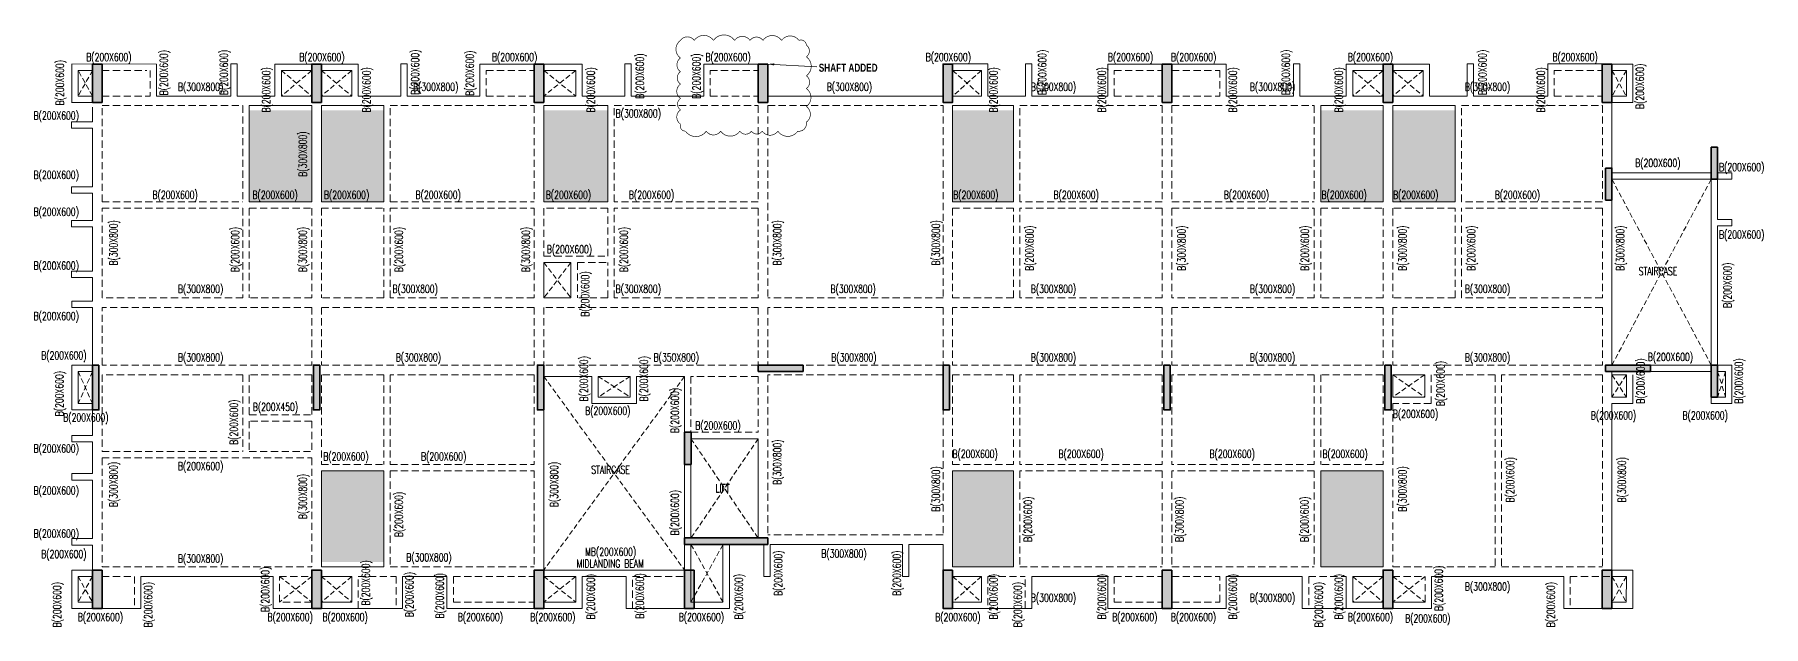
# Model space of a CAD drawing. Header units: millimetres. Extents: x 683505 to 834438, y -157984 to 65565.
# Drawn here: x 734489 to 788507, y -54857 to -36379 of the extents above; entities that cross this region are included whole.
import ezdxf

# ---------------------------------------------------------------- set-up
doc = ezdxf.new("R2010")
doc.units = ezdxf.units.MM
doc.linetypes.add('DASHED', pattern=[0.75, 0.5, -0.25])
doc.linetypes.add('HIDDEN', pattern=[9.525, 6.35, -3.175])
doc.layers.get('0').update_dxf_attribs({"lineweight": 20})
for name, color, linetype, lineweight in [('G-ANNO-TEXT', 7, 'Continuous', 18), ('S-BEAM-IDEN', 2, 'Continuous', 9), ('S-COL HATCH', 8, 'Continuous', 35), ('S-COLS', 6, 'Continuous', 35), ('S-SUNKEN HATCH', 9, 'Continuous', 35), ('S_FRAMES', 4, 'Continuous', 9), ('STR-CUTOUT', 1, 'Continuous', 13)]:
    doc.layers.add(name, color=color, linetype=linetype, lineweight=lineweight)
doc.styles.add('Dim.s & Anno.(Misc.)', font='ARIALN.TTF')
doc.styles.add('ROMANS', font='romans.shx', dxfattribs={"width": 0.75})
doc.styles.add('Swis721 LtCn BT_2', font='swisscl.ttf', dxfattribs={"height": 244.992296})
doc.dimstyles.new('A-GFC-100', dxfattribs={"dimscale": 100, "dimtxt": 2, "dimasz": 2, "dimexe": 1.5, "dimexo": 0, "dimgap": 1, "dimtad": 1, "dimdec": 0, "dimdsep": 46, "dimtxsty": 'Dim.s & Anno.(Misc.)', "dimblk": 'ARCHTICK', "dimcen": 0, "dimdle": 1.5, "dimclrd": 256, "dimclre": 8, "dimclrt": 6, "dimazin": 2, "dimtfac": 1, "dimtdec": 0, "dimtix": 1, "dimtmove": 2, "dimatfit": 3, "dimfxl": 1, "dimtolj": 1, "dimlwd": -1, "dimlwe": 9, "dimarcsym": 0})

# ---------------------------------------------------------------- blocks, each defined once
blk = doc.blocks.new('A$C3ea4a2f9')
at = {"layer": 'S-COL HATCH'}
h = blk.add_hatch(color=8, dxfattribs=at)
h.dxf.hatch_style = 1
h.paths.add_polyline_path([(300, 17000), (0, 17000), (0, 15800), (300, 15800)])
h = blk.add_hatch(color=8, dxfattribs=at)
h.dxf.hatch_style = 1
h.paths.add_polyline_path([(7151, 17000), (6851, 17000), (6851, 15800), (7151, 15800)])
h = blk.add_hatch(color=8, dxfattribs=at)
h.dxf.hatch_style = 1
h.paths.add_polyline_path([(14100, 17000), (13800, 17000), (13800, 15800), (14100, 15800)])
h = blk.add_hatch(color=8, dxfattribs=at)
h.dxf.hatch_style = 1
h.paths.add_polyline_path([(21100, 17000), (20800, 17000), (20800, 15800), (21100, 15800)])
h = blk.add_hatch(color=8, dxfattribs=at)
h.dxf.hatch_style = 1
h.paths.add_polyline_path([(26875, 17000), (26575, 17000), (26575, 15800), (26875, 15800)])
h = blk.add_hatch(color=8, dxfattribs=at)
h.dxf.hatch_style = 1
h.paths.add_polyline_path([(33725, 17000), (33425, 17000), (33425, 15800), (33725, 15800)])
h = blk.add_hatch(color=8, dxfattribs=at)
h.dxf.hatch_style = 1
h.paths.add_polyline_path([(40626, 17000), (40326, 17000), (40326, 15800), (40626, 15800)])
h = blk.add_hatch(color=8, dxfattribs=at)
h.dxf.hatch_style = 1
h.paths.add_polyline_path([(47475, 17000), (47175, 17000), (47175, 15800), (47475, 15800)])
h = blk.add_hatch(color=8, dxfattribs=at)
h.dxf.hatch_style = 1
h.paths.add_polyline_path([(50777, 14400), (50577, 14400), (50577, 13400), (50777, 13400)])
h = blk.add_hatch(color=8, dxfattribs=at)
h.dxf.hatch_style = 1
h.paths.add_polyline_path([(47276, 12750), (47476, 12750), (47476, 13750), (47276, 13750)])
h = blk.add_hatch(color=8, dxfattribs=at)
h.dxf.hatch_style = 1
h.paths.add_polyline_path([(200, 7600), (0, 7600), (0, 6200), (200, 6200)])
h = blk.add_hatch(color=8, dxfattribs=at)
h.dxf.hatch_style = 1
h.paths.add_polyline_path([(7101, 7600), (6901, 7600), (6901, 6200), (7101, 6200)])
h = blk.add_hatch(color=8, dxfattribs=at)
h.dxf.hatch_style = 1
h.paths.add_polyline_path([(14101, 7600), (13901, 7600), (13901, 6200), (14101, 6200)])
h = blk.add_hatch(color=8, dxfattribs=at)
h.dxf.hatch_style = 1
h.paths.add_polyline_path([(20800, 7600), (20800, 7400), (22200, 7400), (22200, 7600)])
h = blk.add_hatch(color=8, dxfattribs=at)
h.dxf.hatch_style = 1
h.paths.add_polyline_path([(26775, 7600), (26575, 7600), (26575, 6200), (26775, 6200)])
h = blk.add_hatch(color=8, dxfattribs=at)
h.dxf.hatch_style = 1
h.paths.add_polyline_path([(33676, 7600), (33476, 7600), (33476, 6200), (33676, 6200)])
h = blk.add_hatch(color=8, dxfattribs=at)
h.dxf.hatch_style = 1
h.paths.add_polyline_path([(40376, 7600), (40576, 7600), (40576, 6200), (40376, 6200)])
h = blk.add_hatch(color=8, dxfattribs=at)
h.dxf.hatch_style = 1
h.paths.add_polyline_path([(48677, 7400), (48677, 7600), (47277, 7600), (47277, 7400)])
h = blk.add_hatch(color=8, dxfattribs=at)
h.dxf.hatch_style = 1
h.paths.add_polyline_path([(50777, 7600), (50577, 7600), (50577, 6600), (50777, 6600)])
h = blk.add_hatch(color=8, dxfattribs=at)
h.dxf.hatch_style = 1
h.paths.add_polyline_path([(18701, 5500), (18501, 5500), (18501, 4500), (18701, 4500)])
h = blk.add_hatch(color=8, dxfattribs=at)
h.dxf.hatch_style = 1
h.paths.add_polyline_path([(18502, 2200), (18502, 2000), (21101, 2000), (21101, 2200)])
h = blk.add_hatch(color=8, dxfattribs=at)
h.dxf.hatch_style = 1
h.paths.add_polyline_path([(300, 1200), (0, 1200), (0, 0), (300, 0)])
h = blk.add_hatch(color=8, dxfattribs=at)
h.dxf.hatch_style = 1
h.paths.add_polyline_path([(7151, 1200), (6851, 1200), (6851, 0), (7151, 0)])
h = blk.add_hatch(color=8, dxfattribs=at)
h.dxf.hatch_style = 1
h.paths.add_polyline_path([(14101, 1200), (13801, 1200), (13801, 0), (14101, 0)])
h = blk.add_hatch(color=8, dxfattribs=at)
h.dxf.hatch_style = 1
h.paths.add_polyline_path([(18801, 1200), (18501, 1200), (18501, 0), (18801, 0)])
h = blk.add_hatch(color=8, dxfattribs=at)
h.dxf.hatch_style = 1
h.paths.add_polyline_path([(26875, 1200), (26575, 1200), (26575, 0), (26875, 0)])
h = blk.add_hatch(color=8, dxfattribs=at)
h.dxf.hatch_style = 1
h.paths.add_polyline_path([(33726, 1200), (33426, 1200), (33426, 0), (33726, 0)])
h = blk.add_hatch(color=8, dxfattribs=at)
h.dxf.hatch_style = 1
h.paths.add_polyline_path([(40626, 1200), (40326, 1200), (40326, 0), (40626, 0)])
h = blk.add_hatch(color=8, dxfattribs=at)
h.dxf.hatch_style = 1
h.paths.add_polyline_path([(47475, 1200), (47175, 1200), (47175, 0), (47475, 0)])
at = {"layer": 'S-COLS'}
for points in [[(300, 17000), (0, 17000), (0, 15800), (300, 15800)], [(7151, 17000), (6851, 17000), (6851, 15800), (7151, 15800)], [(14100, 17000), (13800, 17000), (13800, 15800), (14100, 15800)], [(21100, 17000), (20800, 17000), (20800, 15800), (21100, 15800)], [(26875, 17000), (26575, 17000), (26575, 15800), (26875, 15800)], [(33725, 17000), (33425, 17000), (33425, 15800), (33725, 15800)], [(40626, 17000), (40326, 17000), (40326, 15800), (40626, 15800)], [(47475, 17000), (47175, 17000), (47175, 15800), (47475, 15800)], [(50777, 14400), (50577, 14400), (50577, 13400), (50777, 13400)], [(47276, 13750), (47476, 13750), (47476, 12750), (47276, 12750)], [(200, 7600), (0, 7600), (0, 6200), (200, 6200)], [(7101, 7600), (6901, 7600), (6901, 6200), (7101, 6200)], [(14101, 7600), (13901, 7600), (13901, 6200), (14101, 6200)], [(22200, 7600), (22200, 7400), (20800, 7400), (20800, 7600)], [(26775, 7600), (26575, 7600), (26575, 6200), (26775, 6200)], [(33676, 7600), (33476, 7600), (33476, 6200), (33676, 6200)], [(40376, 7600), (40576, 7600), (40576, 6200), (40376, 6200)], [(48677, 7400), (48677, 7600), (47277, 7600), (47277, 7400)], [(50777, 7600), (50577, 7600), (50577, 6600), (50777, 6600)], [(18701, 5500), (18501, 5500), (18501, 4500), (18701, 4500)], [(21101, 2200), (21101, 2000), (18502, 2000), (18502, 2200)], [(300, 1200), (0, 1200), (0, 0), (300, 0)], [(7151, 1200), (6851, 1200), (6851, 0), (7151, 0)], [(14101, 1200), (13801, 1200), (13801, 0), (14101, 0)], [(18801, 1200), (18501, 1200), (18501, 0), (18801, 0)], [(26875, 1200), (26575, 1200), (26575, 0), (26875, 0)], [(33726, 1200), (33426, 1200), (33426, 0), (33726, 0)], [(40626, 1200), (40326, 1200), (40326, 0), (40626, 0)], [(47475, 1200), (47175, 1200), (47175, 0), (47475, 0)]]:
    blk.add_lwpolyline(points, close=True, dxfattribs=at)
blk = doc.blocks.new('COLUMNS FROM LGF')
blk.add_blockref('A$C3ea4a2f9', (715961, -21291))
blk = doc.blocks.new('_ArchTick')
at = {"color": 0, "linetype": 'ByBlock', "const_width": 0.15}
blk.add_lwpolyline([(-0.5, -0.5), (0.5, 0.5)], dxfattribs=at)

msp = doc.modelspace()

# ---------------------------------------------------------------- hatches: boundary and pattern name
at = {"layer": 'S-SUNKEN HATCH'}
h = msp.add_hatch(dxfattribs=at)
h.set_pattern_fill('CROSS', color=256, scale=25)
h.set_pattern_definition([(0, (119297.4, -136982.41), (158.75, 158.75), [79.375, -238.125]), (90, (119337.08, -137022.1), (-158.75, 158.75), [79.375, -238.125])])
h.paths.add_polyline_path([(741199.8, -41594.8), (743149.8, -41594.8), (743149.8, -38744.8), (741199.8, -38744.8)])
h.paths.add_polyline_path([(743449.8, -41594.8), (745399.9, -41594.8), (745399.9, -38744.8), (743449.8, -38744.8), (743449.8, -38844.7)])
h.paths.add_polyline_path([(745399.9, -49994.8), (743449.8, -49994.8), (743449.8, -52944.9), (743449.8, -52944.9), (743449.8, -52844.7), (745399.9, -52844.7)])
h.paths.add_polyline_path([(752399.8, -38744.8), (750399.8, -38744.8), (750399.8, -41594.8), (752399.8, -41594.8)])
h.paths.add_polyline_path([(763174.7, -41594.8), (765074.9, -41594.8), (765074.9, -38744.8), (763174.8, -38744.8), (763174.8, -38844.6)])
h.paths.add_polyline_path([(765074.8, -49994.8), (763174.7, -49994.8), (763174.7, -52944.9), (763174.8, -52944.9), (763174.8, -52994.7), (765074.8, -52994.7)])
h.paths.add_polyline_path([(774674.8, -52994.7), (776624.8, -52994.7), (776624.8, -49994.8), (774674.8, -49994.8)])
h.paths.add_polyline_path([(776624.8, -38744.8), (774674.8, -38744.8), (774674.8, -41594.8), (776624.8, -41594.8)])
h.paths.add_polyline_path([(776924.8, -41594.8), (778874.9, -41594.8), (778874.9, -38744.8), (776924.8, -38744.8), (776924.8, -38844.8)])

# ---------------------------------------------------------------- linework, layer by layer
at = {"const_width": 20}
msp.add_lwpolyline([(754670.5, -36560.5, 0.5205671), (754670.5, -37108.2, 0.5205671), (754670.5, -37534.9, 0.5205671), (754670.5, -37924.9, 0.5205671), (754670.5, -38372, 0.5205671), (754670.5, -38729.5, 0.5205671), (754670.5, -39175.4, 0.5205671), (754826.8, -39394.2, 0.5205671), (755474.2, -39394.2, 0.5205671), (755926.9, -39394.2, 0.5205671), (756523.4, -39394.2, 0.5205671), (756886.5, -39394.2, 0.5205671), (757223.9, -39394.2, 0.5205671), (757712.5, -39394.2, 0.5205671), (758334.7, -39394.2, 0.5205671), (758601.6, -39110.8, 0.5205671), (758601.6, -38624.5, 0.5205671), (758601.6, -38064.6, 0.5205671), (758601.6, -37665.1, 0.5205671), (758601.6, -37073.3, 0.5205671), (758601.6, -36704.4, 0.5205671), (758369.2, -36560.5, 0.5205671), (757829, -36560.5, 0.5205671), (757245.5, -36560.5, 0.5205671), (756844.4, -36560.5, 0.5205671), (756360.5, -36560.5, 0.5205671), (755700.5, -36560.5, 0.5205671), (755100.4, -36560.5, 0.5205671)], format="xyb", close=True, dxfattribs=at)
at = {"layer": 'S_FRAMES'}
for p, q in [((735648.3, -37296.1), (738298.8, -37296.8)), ((735648.7, -38496.7), (735648.7, -37296.9)), ((738298.8, -37296.8), (738299.7, -38297)), ((743148.6, -37496.8), (743148.6, -38297)), ((743448.6, -37296.8), (743448.6, -37296.8)), ((743448.6, -37496.8), (743448.6, -38297)), ((750398.6, -37296.8), (750398.6, -37296.9)), ((750398.6, -37496.9), (750398.6, -38297)), ((757398.6, -37296.8), (757398.6, -37296.8)), ((762873.6, -37295.8), (762873.6, -37295.8)), ((763173.6, -37495.8), (763173.6, -38297)), ((770023.7, -37296.8), (770023.7, -37296.8)), ((776623.6, -37496.8), (776623.6, -38297)), ((776923.6, -37296.8), (776923.6, -37296.8)), ((776923.6, -37496.8), (776923.6, -38297)), ((781773.2, -38297.8), (781773.2, -37296.6)), ((781773.7, -37295.9), (783773.6, -37295.8)), ((783773.6, -37295.8), (783773.6, -40697)), ((783773.7, -37295.8), (783773.7, -37295.8)), ((738298.8, -38297), (740622.6, -38297)), ((740822.6, -38297), (741998.7, -38297)), ((742198.7, -38297), (743148.6, -38297)), ((743448.6, -38297), (744398.7, -38297)), ((744598.7, -38297), (745928.8, -38297)), ((746128.8, -38297), (748398.6, -38296.8)), ((750398.6, -38297), (751398.6, -38297)), ((751598.6, -38297), (752929.7, -38297)), ((753129.7, -38297), (755398.6, -38297)), ((757398.6, -38297), (762873.6, -38297)), ((763173.6, -38297), (764073.6, -38297)), ((764273.6, -38297), (765449.7, -38297)), ((765649.7, -38297), (768023.7, -38296.8)), ((771723.7, -38297), (773819.7, -38297)), ((774019.7, -38297), (775473.7, -38297)), ((775673.7, -38297), (776623.6, -38297)), ((776923.6, -38297), (777873.7, -38297)), ((778073.7, -38297), (779249.7, -38297)), ((779449.7, -38297), (781773.2, -38296.9)), ((736297.5, -38496.7), (735647.4, -38496)), ((736298.6, -39102), (736298.6, -38644.9)), ((741198.7, -38597), (743148.6, -38597)), ((741198.7, -38597), (741198.7, -41597)), ((743148.6, -38597), (743148.6, -41597)), ((743448.6, -38597), (743448.6, -41597)), ((743448.6, -38597), (745398.7, -38597)), ((745398.7, -41597), (745398.7, -38597)), ((750398.6, -38597), (750398.6, -41597)), ((750398.6, -38597), (752398.7, -38597)), ((752398.7, -41597), (752398.7, -38597)), ((763173.6, -38597), (763173.6, -41597)), ((763173.6, -38597), (765073.7, -38597)), ((765073.7, -41597), (765073.7, -38597)), ((774673.7, -38597), (776623.6, -38597)), ((774673.7, -38597), (774673.7, -41597)), ((776623.6, -38597), (776623.6, -41597)), ((776923.6, -38597), (776923.6, -41597)), ((776923.6, -38597), (778873.7, -38597)), ((778873.7, -41597), (778873.7, -38597)), ((736298.6, -41132), (736298.6, -39302)), ((786873.7, -40697), (783773.6, -40697)), ((787073.6, -40697), (787524.4, -40697)), ((787524.4, -40697), (787524.7, -40897)), ((736298.6, -42182), (736298.6, -41332)), ((741198.7, -41597), (743148.6, -41597)), ((743448.6, -41597), (745398.7, -41597)), ((752398.7, -41597), (750398.6, -41597)), ((765073.7, -41597), (763173.6, -41597)), ((774673.7, -41597), (776623.6, -41597)), ((778873.7, -41597), (776923.6, -41597)), ((736298.6, -43762.1), (736298.6, -42382)), ((787073.6, -42146.9), (787524.4, -42146.9)), ((787524.4, -42146.9), (787524.7, -42346.9)), ((750398.6, -43496.9), (750398.6, -44597)), ((750398.6, -43496.9), (751248.6, -43496.9)), ((751248.6, -43496.9), (751248.6, -44597)), ((736298.6, -44697.1), (736298.6, -43962.1)), ((751248.6, -44597), (750398.6, -44597)), ((736298.6, -46699.1), (736298.6, -44897.1)), ((750398.6, -47049.1), (750398.6, -53096.9)), ((751898.6, -47049.1), (750398.6, -47049.1)), ((753098.6, -47049.1), (752098.6, -47049.1)), ((754798.6, -47049.1), (753298.6, -47049.1)), ((754798.6, -47049.1), (754798.6, -53096.9)), ((776923.6, -46999.1), (776923.6, -47697)), ((777924.7, -46999.1), (776923.6, -46999.1)), ((736298.6, -47697), (736298.7, -48897)), ((736298.7, -49097), (736298.7, -50087)), ((754998.6, -48997), (754998.6, -52102.7)), ((754998.6, -48997), (757098.6, -48997)), ((757098.6, -48997), (757098.6, -52102.7)), ((743448.6, -49997), (743448.6, -52996.9)), ((743448.6, -49997), (745398.7, -49997)), ((745398.7, -49997), (745398.7, -52996.9)), ((763173.6, -49997), (763173.6, -52996.9)), ((765073.7, -49997), (763173.6, -49997)), ((765073.7, -49997), (765073.7, -52996.9)), ((774673.7, -49997), (774673.7, -52996.9)), ((776623.6, -49997), (774673.7, -49997)), ((776623.6, -49997), (776623.6, -52996.9)), ((736298.7, -50287), (736298.7, -52117.1)), ((736298.7, -52317.1), (736298.7, -53096.9)), ((757098.6, -52102.7), (754998.6, -52102.7)), ((755998.6, -54096), (755998.6, -52302.7)), ((762873.6, -52302.7), (761804.6, -52302.7)), ((762873.6, -54296.9), (762873.6, -52302.7)), ((736298.6, -53096.9), (735648.7, -53097.6)), ((735650, -53096.9), (735650, -54296.8)), ((736598.6, -53296.9), (736598.6, -54296.8)), ((737809.8, -53296.9), (741939.8, -53296.9)), ((741939.8, -53296.9), (741939.8, -54296.8)), ((743448.6, -52996.9), (745398.7, -52996.9)), ((743448.6, -53296.9), (744398.7, -53296.9)), ((745985.3, -53296.9), (747373.7, -53296.9)), ((750398.6, -53096.9), (754798.6, -53096.9)), ((750398.6, -53296.9), (751398.6, -53296.9)), ((750398.6, -54096.8), (750398.6, -53296.9)), ((751598.6, -53296.9), (752975.8, -53296.9)), ((763173.6, -52996.9), (765073.7, -52996.9)), ((763173.6, -53296.9), (764073.6, -53296.9)), ((763173.6, -54096.9), (763173.6, -53296.9)), ((765643.6, -53296.9), (768023.7, -53296.9)), ((765643.6, -53296.9), (765643.6, -54296.9)), ((771723.7, -53297.4), (774099.7, -53297.1)), ((774099.7, -54295.8), (774099.7, -53296.9)), ((774673.7, -52996.9), (776623.6, -52996.9)), ((775473.7, -53296.9), (775473.7, -54295.8)), ((775673.7, -53296.9), (776623.6, -53296.9)), ((776623.6, -54095.8), (776623.6, -53296.9)), ((776923.6, -54295.8), (776923.6, -53296.9)), ((778135.7, -53296.9), (778135.7, -54295.8)), ((782265.7, -54297.3), (782265.7, -53296.9)), ((783773.7, -53096.9), (784423.7, -53097.6)), ((784422.4, -53096.9), (784422.4, -54296.9)), ((783773.7, -53948), (783773.7, -53948)), ((735650, -54296.8), (737809.8, -54296.8)), ((741939.8, -54296.8), (745985.3, -54296.8)), ((743448.6, -54296.8), (743448.6, -54296.8)), ((750398.6, -54296.8), (750398.6, -54296.8)), ((756198.6, -54296), (756198.6, -54296)), ((762873.6, -54296.9), (762873.6, -54296.9)), ((765643.6, -54296.9), (762873.6, -54296.9)), ((770023.7, -54295.9), (770023.7, -54295.8)), ((774099.7, -54295.8), (778135.7, -54295.8)), ((776923.6, -54295.9), (776923.6, -54295.8)), ((782265.7, -54297.3), (783473.8, -54297.3)), ((784422.4, -54296.9), (783473.7, -54296.9))]:
    msp.add_line(p, q, dxfattribs=at)
at = {"layer": 'S_FRAMES', "linetype": 'DASHED', "ltscale": 450}
for p, q in [((736598.6, -38297), (736598.6, -37496.8)), ((736598.6, -37496.8), (737999, -37496.8)), ((738099, -37496.8), (738099.7, -38297)), ((750098.6, -37496.9), (750098.6, -38297)), ((757098.6, -37496.8), (757098.6, -38297)), ((769723.7, -37496.8), (769723.7, -38297)), ((770023.7, -37496.8), (770023.7, -38297)), ((783473.7, -37495.8), (783473.7, -38297)), ((736598.6, -38297), (738098.8, -38297)), ((748598.6, -38297), (750098.6, -38297)), ((755598.6, -38297), (757098.6, -38297)), ((768223.7, -38297), (769723.7, -38297)), ((770023.7, -38297), (771523.7, -38297)), ((781973.7, -38297), (783473.7, -38297)), ((736598.6, -41597), (736598.6, -38597)), ((736598.6, -38597), (740998.7, -38597)), ((740998.7, -38597), (740998.7, -41597)), ((745598.7, -38597), (750098.6, -38597)), ((745598.7, -41597), (745598.7, -38597)), ((750098.6, -38597), (750098.6, -41597)), ((752598.7, -38597), (757098.6, -38597)), ((752598.7, -41597), (752598.7, -38597)), ((757098.6, -38597), (757098.6, -41597)), ((757398.6, -38597), (757398.6, -44597)), ((757398.6, -38597), (762873.6, -38597)), ((762873.6, -38597), (762873.6, -44597)), ((765273.7, -38597), (769723.6, -38597)), ((765273.7, -41597), (765273.7, -38597)), ((769723.6, -38597), (769723.6, -41597)), ((770023.6, -38597), (770023.6, -41597)), ((770023.6, -38597), (774473.7, -38597)), ((774473.7, -38597), (774473.7, -41597)), ((779073.7, -38597), (783473.6, -38597)), ((779073.7, -41597), (779073.7, -38597)), ((783473.6, -38597), (783473.6, -41597)), ((736598.6, -41597), (740998.7, -41597)), ((736598.6, -44597), (736598.6, -41797)), ((736598.6, -41797), (740998.7, -41797)), ((740998.7, -41797), (740998.7, -44597)), ((741198.7, -41797), (743148.6, -41797)), ((741198.7, -41797), (741198.7, -44597)), ((743148.6, -41797), (743148.6, -44597)), ((743448.6, -41797), (743448.6, -44597)), ((743448.6, -41797), (745398.7, -41797)), ((745398.7, -44597), (745398.7, -41795.9)), ((745598.7, -41597), (750098.6, -41597)), ((745598.7, -44597), (745598.7, -41795.9)), ((745598.7, -41797), (750098.6, -41797)), ((750098.6, -41797), (750098.6, -44597)), ((750398.6, -41797), (750398.6, -43296.9)), ((752398.7, -41797), (750398.6, -41797)), ((752398.7, -43296.9), (752398.7, -41797)), ((757098.6, -41597), (752598.7, -41597)), ((757098.6, -41797), (752598.7, -41797)), ((752598.7, -44597), (752598.7, -41797)), ((757098.6, -41797), (757098.6, -44597)), ((763173.6, -41797), (763173.6, -44597)), ((765073.7, -41797), (763173.6, -41797)), ((765073.7, -44597), (765073.7, -41795.9)), ((769723.6, -41597), (765273.7, -41597)), ((765273.7, -44597), (765273.7, -41795.9)), ((769723.6, -41797), (765273.7, -41797)), ((769723.6, -41797), (769723.6, -44597)), ((770023.6, -41597), (774473.7, -41597)), ((770023.6, -41797), (770023.6, -44597)), ((770023.6, -41797), (774473.7, -41797)), ((774473.7, -41797), (774473.7, -44597)), ((774673.7, -41797), (776623.6, -41797)), ((774673.7, -41797), (774673.7, -44597)), ((776623.6, -41797), (776623.6, -44597)), ((776923.6, -41797), (776923.6, -44597)), ((778873.7, -41797), (776923.6, -41797)), ((778873.7, -44597), (778873.7, -41795.9)), ((783473.6, -41597), (779073.7, -41597)), ((779073.7, -44597), (779073.7, -41795.9)), ((783473.6, -41797), (779073.7, -41797)), ((783473.6, -41797), (783473.6, -44597)), ((750398.6, -43296.9), (752398.7, -43296.9)), ((751448.6, -43496.9), (751448.6, -44597)), ((751448.6, -43496.9), (752398.7, -43496.9)), ((752398.7, -44597), (752398.7, -43496.9)), ((740998.7, -44597), (736598.6, -44597)), ((743148.6, -44597), (741198.7, -44597)), ((745398.7, -44597), (743448.6, -44597)), ((750098.6, -44597), (745598.7, -44597)), ((752398.7, -44597), (751448.6, -44597)), ((757098.6, -44597), (752598.7, -44597)), ((762873.6, -44597), (757398.6, -44597)), ((765073.7, -44597), (763173.6, -44597)), ((769723.6, -44597), (765273.7, -44597)), ((774473.7, -44597), (770023.6, -44597)), ((776623.6, -44597), (774673.7, -44597)), ((778873.7, -44597), (776923.6, -44597)), ((783473.6, -44597), (779073.7, -44597)), ((736598.6, -46699.1), (736598.6, -44897)), ((743148.6, -44897), (736598.6, -44897)), ((743148.6, -44897), (743148.6, -46699.1)), ((743448.6, -44897), (743448.6, -46699.1)), ((750098.6, -44897), (743448.6, -44897)), ((750098.6, -44897), (750098.6, -46699.1)), ((750398.6, -44897), (750398.6, -46699.1)), ((757098.6, -44897), (750398.6, -44897)), ((757098.6, -44897), (757098.6, -46699.1)), ((757398.6, -44897), (757398.6, -46699.1)), ((762873.6, -44897), (757398.6, -44897)), ((762873.6, -44897), (762873.6, -46699.1)), ((763173.6, -44897), (763173.6, -46699.1)), ((769723.6, -44897), (763173.6, -44897)), ((769723.6, -44897), (769723.6, -46699.1)), ((770023.6, -44897), (770023.6, -46699.1)), ((776623.6, -44897), (770023.6, -44897)), ((776623.6, -44897), (776623.6, -46699.1)), ((776923.6, -44897), (776923.6, -46699.1)), ((783473.6, -44897), (776923.6, -44897)), ((783473.6, -44897), (783473.6, -46699.1)), ((750098.6, -46699.1), (743448.6, -46699.1)), ((757098.6, -46699.1), (750398.6, -46699.1)), ((762873.6, -46699.1), (757398.6, -46699.1)), ((769723.6, -46699.1), (763173.6, -46699.1)), ((776623.6, -46699.1), (770023.6, -46699.1)), ((783473.6, -46699.1), (776923.6, -46699.1)), ((736598.6, -46999.1), (736598.6, -49397)), ((740998.7, -46999.1), (740998.7, -49397)), ((741198.7, -46999.1), (741198.7, -48246.9)), ((743448.6, -46999.1), (743448.6, -49797)), ((745398.7, -46999.1), (743448.6, -46999.1)), ((745398.7, -46999.1), (745398.7, -49797)), ((750098.6, -46999.1), (745598.7, -46999.1)), ((745598.7, -46999.1), (745598.7, -49797)), ((750098.6, -46999.1), (750098.6, -49797)), ((757098.6, -47049.1), (754998.6, -47049.1)), ((754998.6, -47049.1), (754998.6, -48797)), ((757098.6, -47049.1), (757098.6, -48797)), ((757398.6, -46999.1), (757398.6, -52002.7)), ((762873.6, -46999.1), (757398.6, -46999.1)), ((762873.6, -46999.1), (762873.6, -52002.7)), ((763173.6, -46999.1), (763173.6, -49797)), ((765073.7, -46999.1), (763173.6, -46999.1)), ((765073.7, -46999.1), (765073.7, -49797)), ((769723.6, -46999.1), (765273.7, -46999.1)), ((765273.7, -46999.1), (765273.7, -49797)), ((769723.6, -46999.1), (769723.6, -49797)), ((770023.6, -46999.1), (770023.6, -49797)), ((774473.7, -46999.1), (770023.6, -46999.1)), ((774473.7, -46999.1), (774473.7, -49797)), ((776623.6, -46999.1), (774673.7, -46999.1)), ((774673.7, -46999.1), (774673.7, -49797)), ((776623.6, -46999.1), (776623.6, -49797)), ((780123.7, -46999.1), (778124.7, -46999.1)), ((780123.7, -46999.1), (780123.7, -52996.9)), ((783473.6, -46999.1), (780323.7, -46999.1)), ((780323.7, -46999.1), (780323.7, -52996.9)), ((783473.6, -46999.1), (783473.6, -52996.9)), ((776923.6, -47897), (776923.6, -52996.9)), ((741198.7, -48246.9), (743148.6, -48246.9)), ((741198.7, -48446.9), (741198.7, -49397)), ((743148.6, -48446.9), (741198.7, -48446.9)), ((754998.6, -48797), (757098.6, -48797)), ((736598.6, -49397), (740998.7, -49397)), ((736598.6, -49597), (736598.6, -52996.9)), ((736598.6, -49597), (743148.6, -49597)), ((741198.7, -49397), (743148.6, -49397)), ((743448.6, -49797), (745398.7, -49797)), ((745598.7, -49797), (750098.6, -49797)), ((745598.7, -49997), (745598.7, -52996.9)), ((745598.7, -49997), (750098.6, -49997)), ((750098.6, -49997), (750098.6, -52996.9)), ((765073.7, -49797), (763173.6, -49797)), ((769723.6, -49797), (765273.7, -49797)), ((769723.6, -49997), (765273.7, -49997)), ((765273.7, -49997), (765273.7, -52996.9)), ((769723.6, -49997), (769723.6, -52996.9)), ((774473.7, -49797), (770023.6, -49797)), ((770023.6, -49997), (770023.6, -52996.9)), ((774473.7, -49997), (770023.6, -49997)), ((774473.7, -49997), (774473.7, -52996.9)), ((776623.6, -49797), (774673.7, -49797)), ((762873.6, -52002.7), (757398.6, -52002.7)), ((736598.6, -52996.9), (743148.6, -52996.9)), ((736598.6, -53296.9), (737609.8, -53296.9)), ((737609.8, -53296.9), (737609.8, -54300.6)), ((742139.8, -53296.9), (743148.6, -53296.9)), ((742139.8, -54095.4), (742139.8, -53296.9)), ((744598.7, -53296.9), (745785.3, -53296.9)), ((744598.7, -54296.8), (744598.7, -53296.9)), ((745598.7, -52996.9), (750098.6, -52996.9)), ((745785.3, -53296.9), (745785.3, -54300.6)), ((747573.7, -53296.9), (750098.6, -53296.9)), ((750098.6, -54096.8), (750098.6, -53296.9)), ((753175.8, -53296.9), (754798.6, -53296.9)), ((753175.8, -54300.6), (753175.8, -53296.9)), ((764273.6, -53296.9), (765443.6, -53296.9)), ((764273.6, -53296.9), (764273.6, -54296.9)), ((765273.7, -52996.9), (769723.6, -52996.9)), ((765443.6, -54297.3), (765443.6, -53296.9)), ((768223.7, -53296.9), (769723.7, -53296.9)), ((769723.7, -54095.8), (769723.7, -53296.9)), ((770023.6, -52996.9), (774473.7, -52996.9)), ((770023.7, -53296.9), (771523.7, -53296.9)), ((770023.7, -54095.8), (770023.7, -53296.9)), ((774299.7, -53297.1), (775473.7, -53296.9)), ((774299.7, -53296.9), (774299.7, -54297.3)), ((776923.6, -52996.9), (780123.7, -52996.9)), ((776923.6, -53296.9), (777935.7, -53296.9)), ((777935.7, -54096.9), (777935.7, -53296.9)), ((780323.7, -52996.9), (783473.6, -52996.9)), ((782465.7, -53296.9), (782465.7, -54297.3)), ((742139.8, -54300.6), (742139.8, -54296.8)), ((777935.7, -54297.3), (777935.7, -54295.8)), ((782465.7, -54297.3), (782265.7, -54297.3))]:
    msp.add_line(p, q, dxfattribs=at)
at = {"layer": 'S_FRAMES', "linetype": 'Continuous', "ltscale": 450}
for p, q in [((786873.6, -39897.2), (786873.6, -40697)), ((787073.7, -39897), (786873.7, -39897)), ((787073.6, -39897), (787073.6, -40697)), ((783773.6, -40897), (783773.6, -46697)), ((786873.7, -40897), (783773.6, -40897)), ((786873.6, -40897), (786873.7, -46699.1)), ((787073.6, -40897), (787073.6, -42146.9)), ((787073.6, -40897), (787524.7, -40897)), ((787073.6, -42346.9), (787073.7, -47697)), ((787073.6, -42346.9), (787524.7, -42346.9)), ((736298.6, -46899.1), (736298.6, -47497)), ((786873.7, -46699), (783773.6, -46699)), ((783773.6, -46899.1), (783773.6, -47696.9)), ((786873.7, -46899.1), (784423.9, -46899.1)), ((786873.7, -46899.1), (786873.7, -47697)), ((784223.7, -46999.1), (783773.6, -46999.1)), ((783773.6, -47896.9), (783773.6, -53296.9)), ((787073.7, -47697), (786873.7, -47697)), ((737809.8, -54296.8), (737809.8, -53296.9)), ((745985.3, -54296.8), (745985.3, -53296.9))]:
    msp.add_line(p, q, dxfattribs=at)
for points in [[(736298.6, -37496.8), (735848.7, -37496.8), (735848.1, -38296.7), (736298.9, -38296.7), (736298.6, -37496.8)], [(740622.6, -38298.3), (740622.6, -37294.7), (740822.6, -37294.7), (740822.6, -38298.3)], [(745928.8, -38297), (745928.8, -37294.7), (746128.8, -37294.7), (746128.8, -38297)], [(752929.7, -38297), (752929.7, -37294.7), (753129.7, -37294.7), (753129.7, -38297)], [(765449.7, -38297), (765449.7, -37294.9), (765649.7, -37294.9), (765649.7, -38297)], [(773819.7, -38297), (773819.7, -37295), (774019.7, -37295), (774019.7, -38297)], [(779249.7, -38297), (779249.7, -37295), (779449.7, -37295), (779449.7, -38297)], [(736298.6, -39102), (735647.1, -39102), (735647.1, -39302), (736298.6, -39302)], [(736298.6, -41132), (735647.1, -41132), (735647.1, -41332), (736298.6, -41332)], [(736298.6, -42182), (735647.1, -42182), (735647.1, -42382), (736298.6, -42382)], [(736298.9, -43762.1), (735647.4, -43762.1), (735647.4, -43962.1), (736298.9, -43962.1)], [(736299.4, -44697.1), (735647.8, -44697.1), (735647.8, -44897.1), (736299.4, -44897.1)], [(736298.6, -46899.1), (735849.2, -46899.1), (735848.5, -47896.8), (736298.9, -47896.8)], [(786873.7, -47699.1), (786873.7, -47896.9), (787523.4, -47896.9), (787523.5, -46697), (787073.7, -46697)], [(787072.5, -46896.9), (787323.4, -46896.9), (787323.4, -47696.9), (787073.7, -47696.9)], [(784223.7, -46999.1), (784223.7, -47696.9), (783773.6, -47696.9)], [(783773.6, -47896.9), (784423.9, -47896.9), (784423.9, -46999.1)], [(736299.4, -48897), (735647.8, -48897), (735647.8, -49097), (736299.4, -49097)], [(736299.4, -50087), (735647.8, -50087), (735647.8, -50287), (736299.4, -50287)], [(736299.4, -52117.1), (735647.8, -52117.1), (735647.8, -52317.1), (736299.4, -52317.1)], [(736298.6, -54096.8), (735849.1, -54096.8), (735848.2, -53297), (736298.6, -53297), (736298.6, -54096.8)], [(783773.7, -54096.9), (784223.3, -54096.9), (784224.1, -53297), (783773.7, -53297), (783773.7, -54096.9)]]:
    msp.add_lwpolyline(points, dxfattribs=at)
at = {"layer": 'S_FRAMES'}
for points in [[(741998.7, -38297), (741998.7, -37296.8), (744598.7, -37296.8), (744598.7, -38297)], [(742198.7, -38297), (742198.7, -37496.8), (743148.6, -37496.8)], [(743448.6, -37496.8), (744398.7, -37496.8), (744398.7, -38297)], [(748398.6, -38297), (748398.6, -37296.9), (751598.6, -37296.9), (751598.6, -38297)], [(750398.6, -37496.9), (751398.6, -37496.9), (751398.6, -38297)], [(755398.6, -38297), (755398.6, -37296.8), (757398.6, -37296.8), (757398.6, -38297)], [(764273.6, -38297), (764273.6, -37295.8), (762873.6, -37295.8), (762873.6, -38297)], [(764073.6, -38297), (764073.6, -37495.8), (763173.6, -37495.8)], [(768023.7, -38297), (768023.7, -37296.8), (771723.7, -37296.8), (771723.7, -38297)], [(775473.7, -38297), (775473.7, -37296.8), (778073.7, -37296.8), (778073.7, -38297)], [(775673.7, -38297), (775673.7, -37496.8), (776623.6, -37496.8)], [(776923.6, -37496.8), (777873.7, -37496.8), (777873.7, -38297)], [(783774.4, -37296.8), (784423.9, -37297.2), (784423.9, -38497.1), (783773.7, -38497.1)], [(783775.4, -37497.1), (784223.9, -37497.1), (784223.9, -38297.1), (783773.9, -38297.1)], [(736298.6, -46699.1), (735649.4, -46699.1), (735648, -48096.8), (736298.6, -48096.8)], [(751898.6, -47049.1), (751898.6, -47897), (753298.6, -47897), (753298.6, -47049.1)], [(752098.6, -47049.1), (752098.6, -47697), (753098.6, -47697), (753098.6, -47049.1)], [(777924.7, -46999.1), (777924.7, -47697), (776923.6, -47697)], [(752975.8, -53296.9), (752975.8, -54296), (756198.6, -54296), (756198.6, -52302.7)], [(755998.6, -52302.7), (754998.6, -52302.7), (754998.6, -54096), (755998.6, -54096)], [(757274.6, -52302.7), (756198.6, -52302.7)], [(757474.6, -52302.7), (757474.6, -53302.9), (757274.6, -53302.9), (757274.6, -52302.7)], [(761604.6, -52302.7), (757474.6, -52302.7)], [(761804.6, -52302.7), (761804.6, -53302.9), (761604.6, -53302.9), (761604.6, -52302.7)], [(743448.6, -53296.9), (743448.6, -54096.8), (744398.7, -54096.8), (744398.7, -53296.9)], [(747373.7, -53296.9), (747373.7, -54296.8), (751598.6, -54296.8), (751598.6, -53296.9)], [(750398.6, -54096.8), (751398.6, -54096.8), (751398.6, -53296.9)], [(764073.6, -53296.9), (764073.6, -54096.9), (763173.6, -54096.9)], [(768023.7, -53297.4), (768023.7, -54296.3), (771723.7, -54296.3), (771723.7, -53297.4)], [(775673.7, -53296.9), (775673.7, -54095.8), (776623.6, -54095.8)], [(778135.7, -53296.9), (782265.7, -53296.9)], [(776923.6, -54096.9), (777935.7, -54096.9)]]:
    msp.add_lwpolyline(points, dxfattribs=at)
at = {"layer": 'S_FRAMES', "linetype": 'DASHED', "ltscale": 450}
for points in [[(748598.6, -38297), (748598.6, -37496.9), (750098.6, -37496.9)], [(755598.6, -38297), (755598.6, -37496.8), (757098.6, -37496.8)], [(768223.7, -38297), (768223.7, -37496.8), (769723.7, -37496.8)], [(770023.7, -37496.8), (771523.7, -37496.8), (771523.7, -38297)], [(781973.7, -38297), (781973.7, -37495.8), (783473.7, -37495.8)], [(743148.6, -46699.1), (736598.6, -46699.1)], [(740998.7, -46999.1), (736598.6, -46999.1)], [(743148.6, -46999.1), (741198.7, -46999.1)], [(743148.6, -46999.1), (743148.6, -48246.9)], [(778124.7, -46999.1), (778124.7, -47897), (776923.6, -47897)], [(743148.6, -48446.9), (743148.6, -49397)], [(743148.6, -49597), (743148.6, -52996.9)], [(747573.7, -53296.9), (747573.7, -54096.8), (750098.6, -54096.8)], [(768223.7, -53296.9), (768223.7, -54095.8), (769723.7, -54095.8)], [(770023.7, -54095.8), (771523.7, -54095.8), (771523.7, -53296.9)], [(782465.7, -53296.9), (783773.6, -53296.9)], [(743149.5, -54095.4), (742139.8, -54095.4)]]:
    msp.add_lwpolyline(points, dxfattribs=at)
at = {"layer": 'STR-CUTOUT', "color": 1, "linetype": 'HIDDEN', "ltscale": 25}
for p, q in [((736298.7, -37496.8), (735848.3, -38296.7)), ((736297.6, -38296.7), (735848.8, -37496.8)), ((742198.8, -37496.8), (743148.7, -38298.7)), ((743148.7, -37497.4), (742198.8, -38297)), ((743445.5, -37495.8), (744398.8, -38298.7)), ((744398.8, -37497.4), (743445.5, -38297)), ((750398.7, -37496.9), (751398.7, -38298.1)), ((751398.7, -37496.9), (750398.7, -38298.1)), ((763173.7, -37496.8), (764073.7, -38298.1)), ((764073.7, -37496.8), (763173.7, -38298.1)), ((776623.7, -37496.8), (775673.7, -38298.1)), ((775673.7, -37496.8), (776623.7, -38298.1)), ((776923.6, -37496.8), (777874.8, -38296.9)), ((777873.7, -37496.9), (776924.8, -38297)), ((783775.5, -37497.1), (784224, -38297.1)), ((784224, -37497.1), (783776.7, -38297.3)), ((783773.7, -40897), (786873.7, -46697)), ((786873.7, -40897), (783773.7, -46697)), ((751248.7, -43496.9), (750398.7, -44596.9)), ((750398.7, -43496.9), (751248.7, -44596.9)), ((736298.7, -46899.1), (735848.8, -47896.8)), ((735849.8, -46899.1), (736297.6, -47893.2)), ((787076.1, -46896.9), (787323.5, -47696.9)), ((787323.5, -46896.9), (787077.3, -47697.1)), ((754798.7, -47049.1), (750398.7, -53096.9)), ((750398.7, -47049.1), (754798.7, -53096.9)), ((753098.7, -47049.1), (752098.7, -47697)), ((752098.7, -47049.1), (753098.7, -47697)), ((777924.8, -46999.1), (776924, -47697)), ((776924, -46999.1), (777924.8, -47697)), ((783773.7, -46999.1), (784223.7, -47697)), ((784223.8, -46999.1), (783774.1, -47696.8)), ((757098.7, -48997), (754998.7, -52096.9)), ((754998.7, -48997), (757098.7, -52102.7)), ((754998.7, -52300.6), (755998.7, -54096)), ((755998.7, -52302.7), (754998.7, -54096)), ((736297.6, -53297), (735848.3, -54096.9)), ((735848.7, -53297), (736297.6, -54096.8)), ((743148.7, -53296.9), (742139.8, -54098.9)), ((742139.8, -53296.9), (743149.5, -54095.4)), ((743447.9, -53294.8), (744398.8, -54096.8)), ((744398.8, -53296.9), (743447.9, -54096.8)), ((750398.7, -53294.8), (751398.7, -54096.8)), ((751398.7, -53296.9), (750398.7, -54096.8)), ((763173.8, -53295.9), (764073.7, -54096.9)), ((764073.7, -53298), (763173.8, -54096.9)), ((775673.7, -53296.9), (776623.7, -54096.9)), ((776623.7, -53298), (775673.7, -54097.9)), ((777935.8, -53296.9), (776924.6, -54097.9)), ((776924.6, -53296.9), (777935.8, -54096.9)), ((783774.2, -53297), (784223.1, -54096.9)), ((784223.8, -53297), (783774.9, -54096.9))]:
    msp.add_line(p, q, dxfattribs=at)

# ---------------------------------------------------------------- block references
at = {"layer": 'S-BEAM-IDEN'}
msp.add_blockref('COLUMNS FROM LGF', (20337.4, -33005.7), dxfattribs=at)

# ---------------------------------------------------------------- texts
at = {"layer": 'G-ANNO-TEXT', "color": 1, "insert": (758992.3, -37288.4), "char_height": 250, "width": 4617, "attachment_point": 1, "line_spacing_factor": 0.971848, "style": 'Swis721 LtCn BT_2'}
msp.add_mtext('{\\fSwis721 LtCn BT|b1|i0|c0|p34;SHAFT ADDED}', dxfattribs=at)
at = {"layer": 'S-BEAM-IDEN', "color": 1, "style": 'ROMANS', "width": 0.7}
for p in [(735405.7, -38588.2), (738648.8, -38275.9), (740529.7, -38268.4), (746500.5, -38262.4), (748211.1, -38294.3), (753529.3, -38384.1), (755290.8, -38384.1), (766101.2, -38267.3), (773713.1, -38267.3), (779852.8, -38267.3), (741850.7, -38813.4), (744984.2, -38813.4), (751989.4, -38813.4), (764574.1, -38813.4), (767958.5, -38813.4), (772054.8, -38813.4), (775361.7, -38813.4), (781681.4, -38813.4), (784775.3, -38701.7), (740878.6, -43797.4), (745997.8, -43797.4), (753028.8, -43797.4), (765701.7, -43756.3), (774304.2, -43756.3), (779501.7, -43756.3), (787508, -44914.8), (751813.9, -45186.2), (751775.3, -47832.5), (753653.2, -47832.5), (735388.7, -48296.9), (778540.6, -47983.1), (784795.6, -47904), (787862.1, -47904), (754623.7, -48822), (740839.1, -49190.3), (780718.5, -50988), (745994.1, -52071), (754623.7, -52013.6), (765652.2, -52221), (774296, -52221), (744960.4, -54208.4), (757850.4, -53905.8), (761553.9, -53905.8), (741823.1, -54408.1), (746323.3, -54572.5), (747271.7, -54608.7), (751989.4, -54638.3), (753528.6, -54616.5), (756617, -54637.4), (764574.1, -54637.3), (767958.5, -54637.3), (772054.8, -54637.3), (775361.7, -54637.3), (778485.8, -54376.8), (735314.6, -54887), (738165, -54887), (765332.3, -54885.6), (774736.4, -54885.6), (781987.4, -54885.6)]:
    msp.add_text('B(200X600)', height=250, rotation=90, dxfattribs=at).set_placement(p)
for s, p in [('B(200X600)', (736103.5, -37207.4)), ('B(200X600)', (742758.8, -37207.4)), ('B(200X600)', (748779.7, -37207.4)), ('B(200X600)', (755448, -37207.4)), ('B(200X600)', (762331.8, -37207.4)), ('B(200X600)', (768025.2, -37207.4)), ('B(200X600)', (769995.8, -37207.4)), ('B(200X600)', (775519, -37207.4)), ('B(200X600)', (781915.9, -37207.4)), ('B(200X600)', (734458.7, -39033.4)), ('B(200X600)', (784499.5, -40511.7)), ('B(200X600)', (787119.3, -40641.9)), ('B(200X600)', (734458.7, -40885.7)), ('B(200X600)', (738172.7, -41506.7)), ('B(200X600)', (741294.9, -41506.7)), ('B(200X600)', (743530.3, -41506.7)), ('B(200X600)', (746392.6, -41506.7)), ('B(200X600)', (750460.6, -41506.7)), ('B(200X600)', (753057.8, -41506.7)), ('B(200X600)', (763190, -41506.7)), ('B(200X600)', (766326.4, -41506.7)), ('B(200X600)', (771644.5, -41506.7)), ('B(200X600)', (774697.7, -41506.7)), ('B(200X600)', (776934.5, -41506.7)), ('B(200X600)', (780111, -41506.7)), ('B(200X600)', (734458.7, -42037.8)), ('B(200X600)', (787119.3, -42748.6)), ('B(200X600)', (750492.9, -43207.5)), ('B(200X600)', (734458.7, -43717.7)), ('B(200X600)', (734458.7, -45292.8)), ('B(200X600)', (734695.8, -46522.1)), ('B(200X600)', (784893.2, -46569.3)), ('B(200X600)', (751690, -48250.6)), ('B(200X600)', (776927.9, -48349.5)), ('B(200X600)', (735384.5, -48459.1)), ('B(200X600)', (755133.1, -48709.1)), ('B(200X600)', (783113.7, -48393.2)), ('B(200X600)', (785978.9, -48393.2)), ('B(200X600)', (734458.7, -49429.2)), ('B(200X600)', (738969.1, -49978.2)), ('B(200X600)', (743509.3, -49677.2)), ('B(200X600)', (746563.1, -49677.2)), ('B(200X600)', (763168.3, -49597.6)), ('B(200X600)', (766480.4, -49597.6)), ('B(200X600)', (771200.7, -49597.6)), ('B(200X600)', (774726.9, -49597.6)), ('B(200X600)', (734458.7, -50741.8)), ('B(200X600)', (734458.7, -52083.5)), ('MB(200X600)', (751691.4, -52653.5)), ('B(200X600)', (734695.8, -52721.6)), ('MIDLANDING BEAM', (751427.3, -53022.1)), ('B(200X600)', (735837.4, -54692.7)), ('B(200X600)', (741766.7, -54692.7)), ('B(200X600)', (743484.9, -54692.7)), ('B(200X600)', (747710.3, -54692.7)), ('B(200X600)', (749971.3, -54692.7)), ('B(200X600)', (754615.7, -54691.8)), ('B(200X600)', (762628.8, -54691.7)), ('B(200X600)', (768155.5, -54691.7)), ('B(200X600)', (769989.1, -54691.7)), ('B(200X600)', (775519, -54691.7)), ('B(200X600)', (777311.3, -54732.4))]:
    msp.add_text(s, height=250, dxfattribs=at).set_placement(p)
at = {"layer": 'S-BEAM-IDEN', "color": 3, "style": 'ROMANS', "width": 0.7}
for s, p in [('B(300X800)', (738969.1, -38136.4)), ('B(300X800)', (746314, -38136.4)), ('B(300X800)', (759239.2, -38136.4)), ('B(300X800)', (765615.8, -38136.4)), ('B(300X800)', (772460, -38136.4)), ('B(300X800)', (779177.7, -38136.4)), ('B(300X800)', (752644.9, -38966.4)), ('STAIRCASE', (784607.9, -43889.8)), ('STAIRCASE', (784607.9, -43890.9)), ('B(300X800)', (738969.1, -44444.7)), ('B(300X800)', (745673.1, -44444.7)), ('B(300X800)', (752644.9, -44444.7)), ('B(300X800)', (759356.9, -44444.7)), ('B(300X800)', (765615.8, -44444.7)), ('B(300X800)', (772460, -44444.7)), ('B(300X800)', (779177.7, -44444.7)), ('B(300X800)', (738969.1, -46583.5)), ('B(300X800)', (745773.1, -46583.5)), ('B(350X800)', (753830, -46583.5)), ('B(300X800)', (759379.4, -46583.5)), ('B(300X800)', (765615.8, -46583.5)), ('B(300X800)', (772460, -46583.5)), ('B(300X800)', (779177.7, -46583.5)), ('B(200X450)', (741307.5, -48130.7)), ('STAIRCASE', (751882.9, -50090.8)), ('STAIRCASE', (751882.9, -50091.9)), ('LIFT', (755766.8, -50670.5)), ('LIFT', (755766.8, -50671.6)), ('B(300X800)', (738969.1, -52865)), ('B(300X800)', (746103.5, -52825.9)), ('B(300X800)', (759070, -52707)), ('B(300X800)', (779177.7, -53740.4)), ('B(300X800)', (765615.8, -54089.3)), ('B(300X800)', (772460, -54089.3))]:
    msp.add_text(s, height=250, dxfattribs=at).set_placement(p)
for p in [(742992.4, -40818.5), (737079, -43590), (742992.4, -43797.4), (749964.8, -43797.4), (757820.4, -43590), (762776, -43590), (770451.6, -43756.8), (777351.6, -43756.3), (784157.2, -43756.3), (757820.4, -50437.7), (784208.6, -50988), (737079, -51132.9), (742992.4, -51509.9), (750844, -51132.9), (762776, -51275.1), (777351.7, -51275.1), (770385.8, -52221)]:
    msp.add_text('B(300X800)', height=250, rotation=90, dxfattribs=at).set_placement(p)

# ---------------------------------------------------------------- leaders
msp.add_leader([(757398.5, -37298.6), (758929.4, -37389.3)], dimstyle='A-GFC-100', override={"dimgap": 1, "dimtad": 0, "dimclrd": 1})

doc.saveas('drawing.dxf')
